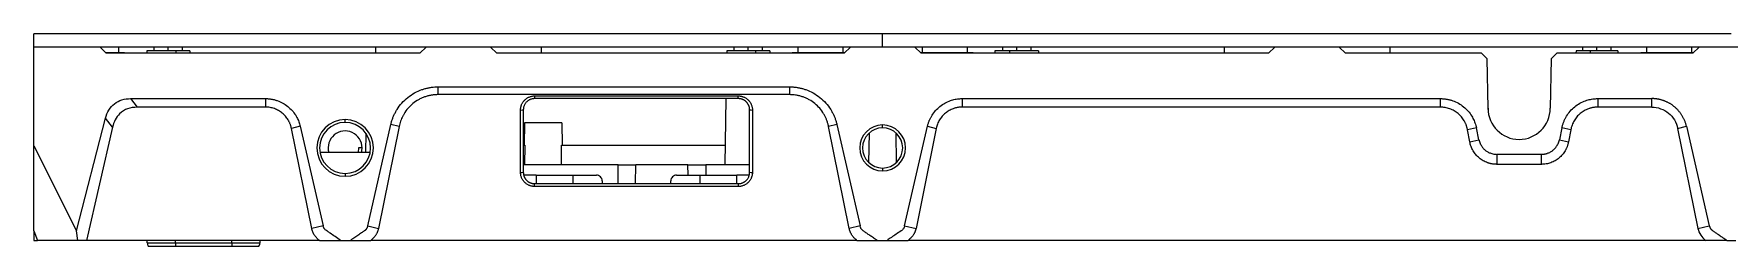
# Model space of a CAD drawing. Header units: millimetres. Extents: x 9226 to 36041, y 16031 to 21779.
# Drawn here: x 10100.6 to 10400.2, y 17384.8 to 17422.2 of the extents above; entities that cross this region are included whole.
import ezdxf

# ---------------------------------------------------------------- set-up
doc = ezdxf.new("R2010")
doc.units = ezdxf.units.MM

msp = doc.modelspace()

# ---------------------------------------------------------------- linework, layer by layer
at = {"color": 7, "linetype": 'Continuous', "lineweight": -3}
for p, q in [((10100.553, 17419.876), (10100.553, 17422.176)), ((10250.553, 17422.176), (10100.553, 17422.176)), ((10250.553, 17419.876), (10250.553, 17422.176)), ((10400.553, 17422.176), (10250.553, 17422.176)), ((10250.553, 17419.876), (10100.553, 17419.876)), ((10100.553, 17402.476), (10100.553, 17419.876)), ((10112.253, 17419.876), (10100.553, 17419.876)), ((10113.353, 17418.776), (10112.253, 17419.876)), ((10115.553, 17418.876), (10115.553, 17419.876)), ((10120.491, 17419.176), (10120.484, 17418.776)), ((10125.615, 17419.176), (10120.491, 17419.176)), ((10121.803, 17419.176), (10121.803, 17419.876)), ((10124.303, 17419.176), (10124.303, 17419.876)), ((10125.615, 17419.176), (10125.622, 17418.776)), ((10128.115, 17419.176), (10125.615, 17419.176)), ((10126.803, 17419.176), (10126.803, 17419.876)), ((10128.115, 17419.176), (10128.122, 17418.776)), ((10160.903, 17419.876), (10160.903, 17418.776)), ((10169.853, 17419.876), (10168.753, 17418.776)), ((10181.253, 17419.876), (10169.853, 17419.876)), ((10182.353, 17418.776), (10181.253, 17419.876)), ((10190.203, 17419.876), (10190.203, 17418.776)), ((10223, 17419.176), (10222.993, 17418.776)), ((10228.106, 17419.176), (10223, 17419.176)), ((10224.303, 17419.176), (10224.303, 17419.876)), ((10226.803, 17419.176), (10226.803, 17419.876)), ((10228.106, 17419.176), (10228.113, 17418.776)), ((10230.624, 17419.176), (10228.106, 17419.176)), ((10229.303, 17419.176), (10229.303, 17419.876)), ((10230.624, 17419.176), (10230.631, 17418.776)), ((10235.553, 17419.876), (10235.553, 17418.876)), ((10243.553, 17418.876), (10243.553, 17419.876)), ((10244.853, 17419.876), (10243.753, 17418.776)), ((10256.253, 17419.876), (10244.853, 17419.876)), ((10400.553, 17419.876), (10250.553, 17419.876)), ((10257.353, 17418.776), (10256.253, 17419.876)), ((10257.553, 17419.876), (10257.553, 17418.876)), ((10265.553, 17418.876), (10265.553, 17419.876)), ((10270.404, 17419.176), (10270.397, 17418.776)), ((10273, 17419.176), (10270.404, 17419.176)), ((10271.803, 17419.176), (10271.803, 17419.876)), ((10273, 17419.176), (10272.993, 17418.776)), ((10278.106, 17419.176), (10273, 17419.176)), ((10274.303, 17419.176), (10274.303, 17419.876)), ((10276.803, 17419.176), (10276.803, 17419.876)), ((10278.106, 17419.176), (10278.113, 17418.776)), ((10310.903, 17419.876), (10310.903, 17418.776)), ((10319.853, 17419.876), (10318.753, 17418.776)), ((10331.253, 17419.876), (10319.853, 17419.876)), ((10332.353, 17418.776), (10331.253, 17419.876)), ((10340.203, 17419.876), (10340.203, 17418.776)), ((10373.105, 17419.176), (10373.098, 17418.776)), ((10375.605, 17419.176), (10373.105, 17419.176)), ((10374.303, 17419.176), (10374.303, 17419.876)), ((10375.605, 17419.176), (10375.598, 17418.776)), ((10380.502, 17419.176), (10375.605, 17419.176)), ((10376.803, 17419.176), (10376.803, 17419.876)), ((10379.303, 17419.176), (10379.303, 17419.876)), ((10380.502, 17419.176), (10380.509, 17418.776)), ((10385.553, 17419.876), (10385.553, 17418.876)), ((10393.553, 17418.876), (10393.553, 17419.876)), ((10394.853, 17419.876), (10393.753, 17418.776)), ((10406.253, 17419.876), (10394.853, 17419.876)), ((10116.553, 17418.876), (10113.253, 17418.876)), ((10168.753, 17418.776), (10113.353, 17418.776)), ((10116.553, 17418.776), (10116.553, 17418.876)), ((10243.753, 17418.776), (10182.353, 17418.776)), ((10234.553, 17418.876), (10234.553, 17418.776)), ((10243.853, 17418.876), (10234.553, 17418.876)), ((10266.553, 17418.876), (10257.253, 17418.876)), ((10318.753, 17418.776), (10257.353, 17418.776)), ((10266.553, 17418.776), (10266.553, 17418.876)), ((10356.384, 17418.776), (10332.353, 17418.776)), ((10357.401, 17417.776), (10356.384, 17418.776)), ((10357.553, 17409.076), (10357.401, 17417.776)), ((10368.705, 17417.776), (10368.553, 17409.076)), ((10369.722, 17418.776), (10368.705, 17417.776)), ((10393.753, 17418.776), (10369.722, 17418.776)), ((10384.553, 17418.876), (10384.553, 17418.776)), ((10393.853, 17418.876), (10384.553, 17418.876)), ((10117.652, 17410.776), (10141.487, 17410.776)), ((10117.652, 17410.776), (10118.815, 17409.276)), ((10141.487, 17410.776), (10141.487, 17409.276)), ((10171.966, 17412.843), (10234.141, 17412.843)), ((10171.966, 17412.843), (10171.966, 17411.474)), ((10234.141, 17411.474), (10171.966, 17411.474)), ((10189.053, 17411.251), (10225.053, 17411.251)), ((10189.053, 17411.251), (10189.053, 17410.776)), ((10225.053, 17410.776), (10189.053, 17410.776)), ((10222.853, 17410.776), (10222.649, 17399.076)), ((10225.053, 17410.776), (10225.053, 17411.251)), ((10234.141, 17411.474), (10234.141, 17412.843)), ((10264.619, 17410.776), (10349.131, 17410.776)), ((10264.619, 17410.776), (10264.619, 17409.276)), ((10349.131, 17409.276), (10349.131, 17410.776)), ((10376.975, 17410.776), (10386.487, 17410.776)), ((10376.975, 17410.776), (10376.975, 17409.276)), ((10386.487, 17409.276), (10386.487, 17410.776)), ((10108.095, 17387.453), (10113.2, 17407.323)), ((10114.436, 17405.73), (10113.2, 17407.323)), ((10141.487, 17409.276), (10118.815, 17409.276)), ((10186.566, 17397.763), (10186.566, 17408.763)), ((10187.053, 17408.776), (10187.053, 17397.776)), ((10227.053, 17397.776), (10227.053, 17408.776)), ((10227.541, 17408.763), (10227.541, 17397.763)), ((10349.131, 17409.276), (10264.619, 17409.276)), ((10357.556, 17408.884), (10357.553, 17409.076)), ((10368.55, 17408.884), (10368.553, 17409.076)), ((10386.487, 17409.276), (10376.975, 17409.276)), ((10114.436, 17405.73), (10109.848, 17385.776)), ((10147.627, 17405.888), (10146.069, 17405.53)), ((10149.652, 17387.88), (10146.069, 17405.53)), ((10147.627, 17405.888), (10151.66, 17388.341)), ((10155.553, 17406.576), (10155.553, 17407.076)), ((10159.229, 17404.671), (10159.17, 17401.276)), ((10159.548, 17388.315), (10163.635, 17406.204)), ((10165.105, 17405.868), (10161.454, 17387.88)), ((10165.105, 17405.868), (10163.635, 17406.204)), ((10187.262, 17406.526), (10187.193, 17402.576)), ((10193.845, 17406.526), (10187.262, 17406.526)), ((10193.845, 17406.526), (10193.913, 17402.576)), ((10242.471, 17406.204), (10241.001, 17405.868)), ((10244.652, 17387.88), (10241.001, 17405.868)), ((10242.471, 17406.204), (10246.558, 17388.315)), ((10248.139, 17399.473), (10248.231, 17404.761)), ((10250.553, 17405.626), (10250.553, 17406.126)), ((10252.875, 17404.761), (10252.968, 17399.473)), ((10254.446, 17388.341), (10258.479, 17405.888)), ((10260.037, 17405.53), (10256.454, 17387.88)), ((10258.479, 17405.888), (10260.037, 17405.53)), ((10355.495, 17405.626), (10353.927, 17405.287)), ((10354.327, 17403.171), (10353.927, 17405.287)), ((10355.949, 17403.522), (10355.495, 17405.626)), ((10370.611, 17405.626), (10370.157, 17403.522)), ((10372.179, 17405.287), (10370.611, 17405.626)), ((10372.179, 17405.287), (10371.779, 17403.171)), ((10391.069, 17405.53), (10392.627, 17405.888)), ((10391.069, 17405.53), (10394.652, 17387.88)), ((10392.627, 17405.888), (10396.66, 17388.341)), ((10100.553, 17402.476), (10108.095, 17387.453)), ((10100.553, 17387.453), (10100.553, 17402.476)), ((10159.981, 17401.276), (10151.125, 17401.276)), ((10157.919, 17402.076), (10157.869, 17401.276)), ((10158.553, 17402.076), (10157.919, 17402.076)), ((10187.053, 17402.576), (10187.327, 17402.576)), ((10187.327, 17402.576), (10187.282, 17399.076)), ((10193.825, 17399.076), (10193.779, 17402.576)), ((10193.779, 17402.576), (10222.71, 17402.576)), ((10354.327, 17403.171), (10355.949, 17403.522)), ((10370.157, 17403.522), (10371.779, 17403.171)), ((10203.803, 17399.076), (10187.053, 17399.076)), ((10203.803, 17399.076), (10206.951, 17399.076)), ((10206.894, 17395.776), (10206.951, 17399.076)), ((10216.155, 17399.076), (10206.951, 17399.076)), ((10216.186, 17397.276), (10216.155, 17399.076)), ((10216.155, 17399.076), (10219.303, 17399.076)), ((10227.053, 17399.076), (10219.303, 17399.076)), ((10250.553, 17398.526), (10250.553, 17398.026)), ((10366.984, 17400.947), (10359.123, 17400.947)), ((10359.123, 17400.947), (10359.123, 17399.183)), ((10366.984, 17399.183), (10359.123, 17399.183)), ((10366.984, 17399.183), (10366.984, 17400.947)), ((10155.553, 17397.576), (10155.553, 17397.076)), ((10189.315, 17397.276), (10187.119, 17397.276)), ((10189.053, 17395.276), (10189.053, 17395.776)), ((10189.053, 17395.776), (10225.053, 17395.776)), ((10225.053, 17395.276), (10189.053, 17395.276)), ((10189.315, 17397.276), (10189.295, 17395.776)), ((10189.315, 17397.276), (10195.791, 17397.276)), ((10195.791, 17397.276), (10195.811, 17395.776)), ((10195.791, 17397.276), (10199.992, 17397.276)), ((10200.992, 17396.293), (10201.001, 17395.776)), ((10213.105, 17395.776), (10213.115, 17396.293)), ((10214.114, 17397.276), (10218.315, 17397.276)), ((10218.295, 17395.776), (10218.315, 17397.276)), ((10218.315, 17397.276), (10224.791, 17397.276)), ((10224.811, 17395.776), (10224.791, 17397.276)), ((10226.987, 17397.276), (10224.791, 17397.276)), ((10225.053, 17395.776), (10225.053, 17395.276)), ((10100.553, 17387.453), (10101.18, 17385.776)), ((10108.311, 17385.776), (10108.095, 17387.453)), ((10151.66, 17388.341), (10149.652, 17387.88)), ((10159.548, 17388.315), (10161.454, 17387.88)), ((10246.558, 17388.315), (10244.652, 17387.88)), ((10254.446, 17388.341), (10256.454, 17387.88)), ((10394.652, 17387.88), (10396.66, 17388.341)), ((10100.553, 17385.776), (10101.17, 17385.776)), ((10108.311, 17385.776), (10101.18, 17385.776)), ((10109.848, 17385.776), (10108.311, 17385.776)), ((10151.023, 17385.776), (10109.848, 17385.776)), ((10120.59, 17385.353), (10120.553, 17385.776)), ((10120.59, 17385.353), (10125.553, 17385.353)), ((10120.772, 17384.776), (10125.553, 17384.776)), ((10125.553, 17385.353), (10125.553, 17385.776)), ((10125.553, 17385.353), (10135.553, 17385.353)), ((10125.553, 17385.353), (10125.553, 17384.776)), ((10125.553, 17384.776), (10135.553, 17384.776)), ((10135.553, 17385.353), (10135.553, 17385.776)), ((10135.553, 17385.353), (10140.516, 17385.353)), ((10135.553, 17385.353), (10135.553, 17384.776)), ((10135.553, 17384.776), (10140.334, 17384.776)), ((10140.516, 17385.353), (10140.553, 17385.776)), ((10151.023, 17385.776), (10154.765, 17385.776)), ((10154.765, 17385.776), (10156.536, 17385.776)), ((10246.025, 17385.776), (10160.081, 17385.776)), ((10249.57, 17385.776), (10251.341, 17385.776)), ((10251.341, 17385.776), (10255.083, 17385.776)), ((10396.023, 17385.776), (10255.083, 17385.776)), ((10399.765, 17385.776), (10396.023, 17385.776)), ((10399.765, 17385.776), (10401.341, 17385.776))]:
    msp.add_line(p, q, dxfattribs=at)
at = {"color": 8, "linetype": 'Continuous', "lineweight": -3}
for p, q in [((10203.803, 17395.776), (10203.803, 17399.076)), ((10219.303, 17399.076), (10219.303, 17397.276))]:
    msp.add_line(p, q, dxfattribs=at)
at = {"color": 7, "linetype": 'Continuous', "lineweight": -3, "flags": 128}
for points in [[(10186.566, 17408.763), (10186.839, 17408.77), (10187.053, 17408.776)], [(10227.053, 17408.776), (10227.326, 17408.769), (10227.541, 17408.763)], [(10186.566, 17397.763), (10186.839, 17397.77), (10187.053, 17397.776)], [(10227.053, 17397.776), (10227.326, 17397.769), (10227.541, 17397.763)]]:
    msp.add_lwpolyline(points, dxfattribs=at)
at = {"color": 7, "linetype": 'Continuous', "lineweight": -3}
for centre, radius, start, end in [((10363.053, 17409.076), 5.5, 180, 270), ((10363.053, 17409.076), 5.5, 270, 0), ((10155.553, 17402.076), 5, 90, 270), ((10155.553, 17402.076), 4.5, 90, 270), ((10155.553, 17402.076), 3, 0, 195.46601), ((10155.553, 17402.076), 5, 270, 90), ((10155.553, 17402.076), 4.5, 270, 90), ((10250.553, 17402.076), 4.05, 90, 270), ((10250.553, 17402.076), 3.55, 90, 270), ((10250.553, 17402.076), 4.05, 270, 90), ((10250.553, 17402.076), 3.55, 270, 90), ((10121.985, 17385.476), 1.4, 185, 210), ((10139.122, 17385.476), 1.4, 330, 355)]:
    msp.add_arc(centre, radius, start, end, dxfattribs=at)
for points, knots in [([(10113.2, 17407.323), (10113.334, 17407.842), (10113.534, 17408.328), (10114.068, 17409.19), (10114.401, 17409.565), (10115.182, 17410.17), (10115.628, 17410.4), (10116.596, 17410.703), (10117.117, 17410.776), (10117.652, 17410.776)], [0, 0, 0, 0, 0.25, 0.25, 0.5, 0.5, 0.75, 0.75, 1, 1, 1, 1]), ([(10141.487, 17410.776), (10141.566, 17410.775), (10141.724, 17410.773), (10141.959, 17410.759), (10142.193, 17410.738), (10142.426, 17410.707), (10142.657, 17410.668), (10142.886, 17410.62), (10143.115, 17410.563), (10143.341, 17410.498), (10143.826, 17410.339), (10144.546, 17410.019), (10145.429, 17409.428), (10146.203, 17408.7), (10146.715, 17408.019), (10147.036, 17407.471), (10147.225, 17407.092), (10147.387, 17406.701), (10147.524, 17406.3), (10147.592, 17406.026), (10147.627, 17405.888)], [0, 0, 0, 0, 0.0279561, 0.0557813, 0.0835141, 0.1111935, 0.1388588, 0.1665491, 0.1943037, 0.2221614, 0.2501607, 0.375032, 0.5000082, 0.6248422, 0.7498408, 0.8000855, 0.849995, 0.8997977, 0.9497234, 1, 1, 1, 1]), ([(10163.635, 17406.204), (10163.658, 17406.298), (10163.702, 17406.485), (10163.781, 17406.763), (10163.868, 17407.036), (10163.964, 17407.306), (10164.07, 17407.573), (10164.184, 17407.835), (10164.307, 17408.094), (10164.439, 17408.349), (10164.58, 17408.601), (10164.928, 17409.175), (10165.563, 17410.022), (10166.614, 17411.01), (10167.812, 17411.814), (10168.869, 17412.284), (10169.692, 17412.542), (10170.251, 17412.677), (10170.817, 17412.772), (10171.389, 17412.832), (10171.773, 17412.839), (10171.966, 17412.843)], [0, 0, 0, 0, 0.02519277, 0.05026981, 0.07525912, 0.100189, 0.12508796, 0.1499846, 0.17490753, 0.19988528, 0.2249462, 0.25011832, 0.37499421, 0.49993651, 0.62484964, 0.74984427, 0.80010946, 0.85002888, 0.89983078, 0.94974504, 1, 1, 1, 1]), ([(10171.966, 17411.474), (10171.886, 17411.473), (10171.726, 17411.472), (10171.487, 17411.459), (10171.248, 17411.438), (10171.01, 17411.409), (10170.654, 17411.354), (10170.184, 17411.252), (10169.611, 17411.075), (10169.055, 17410.85), (10168.343, 17410.487), (10167.514, 17409.921), (10166.65, 17409.084), (10166.084, 17408.303), (10165.733, 17407.675), (10165.529, 17407.242), (10165.356, 17406.796), (10165.211, 17406.338), (10165.141, 17406.025), (10165.105, 17405.868)], [0, 0, 0, 0, 0.0249706, 0.0499329, 0.0749164, 0.0999505, 0.1250647, 0.187608, 0.2500983, 0.3125159, 0.3751299, 0.5000507, 0.6247864, 0.7498974, 0.8000394, 0.8498841, 0.8996679, 0.9496283, 1, 1, 1, 1]), ([(10186.566, 17408.763), (10186.567, 17408.817), (10186.569, 17408.925), (10186.585, 17409.085), (10186.612, 17409.245), (10186.65, 17409.403), (10186.698, 17409.56), (10186.795, 17409.816), (10186.973, 17410.155), (10187.283, 17410.533), (10187.661, 17410.843), (10188.023, 17411.034), (10188.332, 17411.146), (10188.569, 17411.206), (10188.81, 17411.244), (10188.972, 17411.248), (10189.053, 17411.251)], [0, 0, 0, 0, 0.0414231, 0.0827222, 0.124081, 0.1656826, 0.2077068, 0.2503282, 0.3760409, 0.5000513, 0.6237451, 0.7495024, 0.8130221, 0.8755364, 0.9376552, 1, 1, 1, 1]), ([(10189.053, 17410.776), (10189.004, 17410.774), (10188.905, 17410.772), (10188.753, 17410.755), (10188.596, 17410.725), (10188.436, 17410.68), (10188.274, 17410.62), (10188.111, 17410.543), (10187.951, 17410.448), (10187.795, 17410.334), (10187.646, 17410.201), (10187.506, 17410.049), (10187.379, 17409.877), (10187.268, 17409.687), (10187.176, 17409.479), (10187.107, 17409.256), (10187.062, 17409.02), (10187.056, 17408.858), (10187.053, 17408.776)], [0, 0, 0, 0, 0.046485, 0.0951044, 0.1458587, 0.1987481, 0.2537728, 0.310933, 0.3702288, 0.4316603, 0.4952276, 0.5609307, 0.6287696, 0.6987443, 0.7708548, 0.8451009, 0.9214827, 1, 1, 1, 1]), ([(10189.053, 17410.776), (10189.004, 17410.774), (10188.905, 17410.772), (10188.753, 17410.755), (10188.596, 17410.725), (10188.436, 17410.68), (10188.274, 17410.62), (10188.111, 17410.543), (10187.951, 17410.448), (10187.795, 17410.334), (10187.646, 17410.201), (10187.506, 17410.049), (10187.379, 17409.877), (10187.268, 17409.687), (10187.176, 17409.479), (10187.107, 17409.256), (10187.062, 17409.02), (10187.056, 17408.858), (10187.053, 17408.776)], [0, 0, 0, 0, 0.0464914, 0.0951172, 0.1458777, 0.1987728, 0.2538025, 0.3109668, 0.3702657, 0.4316992, 0.4952672, 0.5609696, 0.6288063, 0.6987772, 0.7708821, 0.845121, 0.9214937, 1, 1, 1, 1]), ([(10225.053, 17411.251), (10225.107, 17411.249), (10225.215, 17411.247), (10225.375, 17411.231), (10225.535, 17411.204), (10225.693, 17411.167), (10225.85, 17411.118), (10226.106, 17411.021), (10226.445, 17410.843), (10226.823, 17410.534), (10227.133, 17410.156), (10227.324, 17409.793), (10227.436, 17409.485), (10227.496, 17409.247), (10227.534, 17409.006), (10227.538, 17408.844), (10227.541, 17408.763)], [0, 0, 0, 0, 0.04140896, 0.08269416, 0.12403958, 0.16562844, 0.20764075, 0.25025115, 0.37593971, 0.49994171, 0.62364381, 0.7494252, 0.81296162, 0.87549476, 0.93763393, 1, 1, 1, 1]), ([(10227.053, 17408.776), (10227.052, 17408.821), (10227.05, 17408.912), (10227.036, 17409.046), (10227.014, 17409.177), (10226.983, 17409.304), (10226.945, 17409.427), (10226.9, 17409.546), (10226.849, 17409.659), (10226.791, 17409.768), (10226.728, 17409.871), (10226.66, 17409.968), (10226.588, 17410.059), (10226.512, 17410.145), (10226.433, 17410.225), (10226.351, 17410.299), (10226.266, 17410.367), (10226.18, 17410.429), (10226.092, 17410.485), (10226.004, 17410.536), (10225.914, 17410.581), (10225.825, 17410.622), (10225.735, 17410.656), (10225.646, 17410.686), (10225.558, 17410.712), (10225.47, 17410.732), (10225.384, 17410.749), (10225.299, 17410.761), (10225.215, 17410.769), (10225.134, 17410.775), (10225.08, 17410.775), (10225.053, 17410.776)], [0, 0, 0, 0, 0.0435903, 0.0865299, 0.1288189, 0.1704571, 0.2114447, 0.2517816, 0.2914679, 0.3305035, 0.3688885, 0.4066229, 0.4437067, 0.48014, 0.5159227, 0.5510549, 0.5855366, 0.6193678, 0.6525487, 0.6850791, 0.7169591, 0.7481888, 0.7787683, 0.8086975, 0.8379765, 0.8666054, 0.8945842, 0.921913, 0.9485918, 0.9746208, 1, 1, 1, 1]), ([(10234.141, 17412.843), (10234.237, 17412.842), (10234.429, 17412.84), (10234.717, 17412.825), (10235.003, 17412.801), (10235.288, 17412.768), (10235.571, 17412.724), (10235.853, 17412.672), (10236.133, 17412.609), (10236.411, 17412.537), (10236.688, 17412.455), (10237.325, 17412.244), (10238.293, 17411.814), (10239.491, 17411.011), (10240.542, 17410.023), (10241.235, 17409.099), (10241.671, 17408.354), (10241.926, 17407.839), (10242.146, 17407.309), (10242.332, 17406.764), (10242.425, 17406.391), (10242.471, 17406.204)], [0, 0, 0, 0, 0.0251555, 0.0502045, 0.0751752, 0.1000962, 0.1249959, 0.1499032, 0.1748467, 0.1998551, 0.2249566, 0.2501793, 0.3750747, 0.5000249, 0.6248174, 0.7498036, 0.8000364, 0.849944, 0.8997545, 0.9496973, 1, 1, 1, 1]), ([(10241.001, 17405.868), (10240.982, 17405.956), (10240.944, 17406.13), (10240.876, 17406.389), (10240.798, 17406.644), (10240.712, 17406.895), (10240.615, 17407.142), (10240.509, 17407.385), (10240.394, 17407.625), (10240.269, 17407.86), (10239.98, 17408.36), (10239.457, 17409.084), (10238.592, 17409.92), (10237.764, 17410.486), (10237.052, 17410.85), (10236.496, 17411.075), (10235.922, 17411.252), (10235.401, 17411.365), (10234.938, 17411.432), (10234.54, 17411.467), (10234.274, 17411.472), (10234.141, 17411.474)], [0, 0, 0, 0, 0.0280405, 0.0559252, 0.0836936, 0.1113862, 0.1390432, 0.1667056, 0.1944139, 0.2222086, 0.2501297, 0.3751813, 0.4999709, 0.624889, 0.6874455, 0.7499178, 0.8123502, 0.8749487, 0.91673, 0.9583682, 1, 1, 1, 1]), ([(10258.479, 17405.888), (10258.498, 17405.965), (10258.535, 17406.118), (10258.601, 17406.344), (10258.674, 17406.567), (10258.756, 17406.787), (10258.846, 17407.003), (10258.944, 17407.216), (10259.051, 17407.426), (10259.165, 17407.633), (10259.429, 17408.069), (10259.903, 17408.699), (10260.677, 17409.427), (10261.559, 17410.019), (10262.337, 17410.364), (10262.944, 17410.554), (10263.356, 17410.653), (10263.772, 17410.724), (10264.194, 17410.767), (10264.477, 17410.773), (10264.619, 17410.776)], [0, 0, 0, 0, 0.027944, 0.0557601, 0.0834869, 0.1111636, 0.1388295, 0.1665238, 0.1942858, 0.2221545, 0.2501682, 0.3750481, 0.5000251, 0.6248208, 0.7498149, 0.8000557, 0.8499661, 0.8997743, 0.9497097, 1, 1, 1, 1]), ([(10349.131, 17410.776), (10349.214, 17410.775), (10349.379, 17410.773), (10349.626, 17410.759), (10349.871, 17410.736), (10350.115, 17410.704), (10350.357, 17410.662), (10350.597, 17410.612), (10350.836, 17410.552), (10351.073, 17410.484), (10351.579, 17410.316), (10352.331, 17409.979), (10353.248, 17409.357), (10354.047, 17408.589), (10354.572, 17407.871), (10354.899, 17407.293), (10355.091, 17406.893), (10355.255, 17406.482), (10355.393, 17406.06), (10355.461, 17405.771), (10355.495, 17405.626)], [0, 0, 0, 0, 0.0280508, 0.0559573, 0.0837585, 0.1114939, 0.1392033, 0.1669266, 0.1947035, 0.2225737, 0.2505763, 0.375454, 0.5000379, 0.6244328, 0.7493997, 0.7996059, 0.8495402, 0.8994315, 0.9495092, 1, 1, 1, 1]), ([(10370.611, 17405.626), (10370.629, 17405.707), (10370.666, 17405.868), (10370.732, 17406.106), (10370.806, 17406.341), (10370.888, 17406.573), (10370.979, 17406.801), (10371.079, 17407.025), (10371.187, 17407.246), (10371.304, 17407.463), (10371.573, 17407.923), (10372.058, 17408.588), (10372.858, 17409.356), (10373.775, 17409.979), (10374.586, 17410.343), (10375.22, 17410.543), (10375.651, 17410.647), (10376.087, 17410.721), (10376.529, 17410.767), (10376.826, 17410.773), (10376.975, 17410.776)], [0, 0, 0, 0, 0.0280757, 0.0560016, 0.0838161, 0.1115579, 0.1392662, 0.1669801, 0.194739, 0.2225819, 0.2505474, 0.3753906, 0.4999626, 0.6244255, 0.7494284, 0.7996663, 0.8496103, 0.8994924, 0.9495455, 1, 1, 1, 1]), ([(10392.627, 17405.888), (10392.607, 17405.971), (10392.567, 17406.135), (10392.495, 17406.377), (10392.414, 17406.613), (10392.325, 17406.844), (10392.228, 17407.07), (10392.124, 17407.289), (10392.012, 17407.502), (10391.893, 17407.709), (10391.769, 17407.909), (10391.638, 17408.103), (10391.501, 17408.291), (10391.359, 17408.471), (10391.212, 17408.644), (10391.061, 17408.811), (10390.905, 17408.97), (10390.745, 17409.123), (10390.581, 17409.268), (10390.414, 17409.406), (10390.244, 17409.537), (10390.072, 17409.66), (10389.897, 17409.776), (10389.719, 17409.885), (10389.541, 17409.987), (10389.361, 17410.083), (10389.179, 17410.172), (10388.998, 17410.254), (10388.815, 17410.329), (10388.632, 17410.398), (10388.449, 17410.461), (10388.266, 17410.518), (10388.084, 17410.569), (10387.902, 17410.614), (10387.721, 17410.653), (10387.541, 17410.686), (10387.362, 17410.714), (10387.184, 17410.737), (10387.007, 17410.754), (10386.833, 17410.767), (10386.659, 17410.774), (10386.545, 17410.775), (10386.487, 17410.776)], [0, 0, 0, 0, 0.0300739, 0.0598572, 0.0893571, 0.1185794, 0.1475282, 0.1762067, 0.2046172, 0.2327614, 0.2606407, 0.2882561, 0.3156088, 0.3427, 0.3695313, 0.3961043, 0.4224214, 0.4484855, 0.4742998, 0.4998684, 0.5251866, 0.5502452, 0.5750485, 0.5995999, 0.6239021, 0.6479571, 0.6717665, 0.6953314, 0.7186527, 0.7417311, 0.7645672, 0.7871616, 0.8095148, 0.8316275, 0.8535005, 0.8751347, 0.8965312, 0.9176912, 0.9386163, 0.9593081, 0.9797686, 1, 1, 1, 1]), ([(10118.815, 17409.276), (10118.233, 17409.226), (10117.095, 17409.129), (10115.722, 17408.246), (10114.832, 17407.055), (10114.57, 17406.18), (10114.436, 17405.73)], [0, 0, 0, 0, 0.2833093, 0.5540805, 0.7711574, 1, 1, 1, 1]), ([(10146.069, 17405.53), (10146.055, 17405.596), (10146.027, 17405.726), (10145.974, 17405.919), (10145.914, 17406.11), (10145.845, 17406.297), (10145.769, 17406.481), (10145.684, 17406.663), (10145.591, 17406.842), (10145.391, 17407.19), (10145.037, 17407.679), (10144.46, 17408.238), (10143.798, 17408.692), (10143.188, 17408.968), (10142.677, 17409.127), (10142.285, 17409.213), (10141.888, 17409.266), (10141.621, 17409.272), (10141.487, 17409.276)], [0, 0, 0, 0, 0.0313692, 0.0626035, 0.0937606, 0.1248988, 0.1560763, 0.1873514, 0.2187814, 0.2504233, 0.3754904, 0.5002025, 0.6246838, 0.7497704, 0.8126763, 0.87504, 0.9373258, 1, 1, 1, 1]), ([(10264.619, 17409.276), (10264.552, 17409.275), (10264.418, 17409.273), (10264.218, 17409.26), (10264.02, 17409.239), (10263.823, 17409.209), (10263.626, 17409.17), (10263.432, 17409.123), (10263.238, 17409.067), (10262.857, 17408.94), (10262.307, 17408.691), (10261.645, 17408.237), (10261.068, 17407.678), (10260.676, 17407.135), (10260.418, 17406.666), (10260.257, 17406.299), (10260.126, 17405.921), (10260.067, 17405.661), (10260.037, 17405.53)], [0, 0, 0, 0, 0.0313639, 0.062594, 0.0937484, 0.1248854, 0.1560634, 0.1873407, 0.2187748, 0.2504225, 0.3754903, 0.5002003, 0.6246679, 0.7497563, 0.8126623, 0.8750288, 0.9373195, 1, 1, 1, 1]), ([(10353.927, 17405.287), (10353.913, 17405.357), (10353.885, 17405.496), (10353.832, 17405.702), (10353.771, 17405.904), (10353.701, 17406.104), (10353.623, 17406.301), (10353.536, 17406.494), (10353.441, 17406.684), (10353.235, 17407.055), (10352.869, 17407.577), (10352.269, 17408.172), (10351.575, 17408.655), (10350.931, 17408.949), (10350.391, 17409.118), (10349.977, 17409.209), (10349.556, 17409.265), (10349.273, 17409.272), (10349.131, 17409.276)], [0, 0, 0, 0, 0.0315381, 0.0629144, 0.0941856, 0.1254092, 0.1566431, 0.1879449, 0.2193719, 0.2509807, 0.3760659, 0.5001656, 0.6241283, 0.7492609, 0.8122202, 0.8746823, 0.9371184, 1, 1, 1, 1]), ([(10376.975, 17409.276), (10376.904, 17409.275), (10376.762, 17409.273), (10376.551, 17409.259), (10376.34, 17409.236), (10376.131, 17409.204), (10375.924, 17409.163), (10375.718, 17409.113), (10375.513, 17409.054), (10375.11, 17408.919), (10374.531, 17408.654), (10373.836, 17408.172), (10373.236, 17407.576), (10372.831, 17406.997), (10372.566, 17406.497), (10372.401, 17406.106), (10372.268, 17405.703), (10372.209, 17405.426), (10372.179, 17405.287)], [0, 0, 0, 0, 0.031472, 0.0627972, 0.0940342, 0.1252421, 0.15648, 0.1878071, 0.2192818, 0.2509618, 0.3760706, 0.5001362, 0.6239472, 0.7490886, 0.8120465, 0.8745437, 0.9370411, 1, 1, 1, 1]), ([(10386.487, 17409.276), (10387.557, 17409.276), (10388.62, 17408.896), (10390.273, 17407.544), (10390.857, 17406.578), (10391.069, 17405.53)], [0, 0, 0, 0, 0.5, 0.5, 1, 1, 1, 1]), ([(10158.4, 17401.276), (10158.459, 17401.445), (10158.549, 17401.705), (10158.552, 17401.979), (10158.553, 17402.076)], [0, 0, 0, 0, 0.64983765, 1, 1, 1, 1]), ([(10359.123, 17399.183), (10359.051, 17399.184), (10358.91, 17399.186), (10358.698, 17399.2), (10358.487, 17399.222), (10358.278, 17399.254), (10358.071, 17399.295), (10357.865, 17399.345), (10357.661, 17399.403), (10357.259, 17399.538), (10356.68, 17399.803), (10355.985, 17400.286), (10355.384, 17400.882), (10354.978, 17401.461), (10354.714, 17401.961), (10354.549, 17402.352), (10354.416, 17402.755), (10354.357, 17403.032), (10354.327, 17403.171)], [0, 0, 0, 0, 0.0315239, 0.0628785, 0.0941218, 0.1253124, 0.1565094, 0.1877715, 0.2191575, 0.2507251, 0.3756434, 0.4999278, 0.6239898, 0.7491098, 0.8119519, 0.8744067, 0.936936, 1, 1, 1, 1]), ([(10355.949, 17403.522), (10355.963, 17403.462), (10355.991, 17403.343), (10356.045, 17403.167), (10356.108, 17402.995), (10356.182, 17402.825), (10356.265, 17402.659), (10356.418, 17402.39), (10356.67, 17402.039), (10357.065, 17401.654), (10357.522, 17401.345), (10357.974, 17401.145), (10358.39, 17401.025), (10358.755, 17400.959), (10359, 17400.951), (10359.123, 17400.947)], [0, 0, 0, 0, 0.0415579, 0.0830308, 0.1245488, 0.1662415, 0.208237, 0.2506606, 0.3766107, 0.4999741, 0.6230829, 0.7492469, 0.8335803, 0.9168085, 1, 1, 1, 1]), ([(10366.984, 17400.947), (10367.045, 17400.948), (10367.167, 17400.95), (10367.35, 17400.967), (10367.532, 17400.992), (10367.713, 17401.029), (10367.892, 17401.076), (10368.188, 17401.17), (10368.583, 17401.345), (10369.04, 17401.653), (10369.436, 17402.038), (10369.724, 17402.439), (10369.928, 17402.821), (10370.068, 17403.164), (10370.127, 17403.402), (10370.157, 17403.522)], [0, 0, 0, 0, 0.0415221, 0.0829664, 0.1244673, 0.1661586, 0.2081722, 0.2506371, 0.3765588, 0.5000032, 0.6230759, 0.7493082, 0.8335513, 0.9167701, 1, 1, 1, 1]), ([(10371.779, 17403.171), (10371.765, 17403.101), (10371.737, 17402.962), (10371.684, 17402.756), (10371.623, 17402.553), (10371.554, 17402.354), (10371.476, 17402.158), (10371.389, 17401.965), (10371.294, 17401.775), (10371.089, 17401.405), (10370.723, 17400.883), (10370.122, 17400.287), (10369.427, 17399.803), (10368.783, 17399.509), (10368.244, 17399.34), (10367.83, 17399.25), (10367.409, 17399.193), (10367.126, 17399.186), (10366.984, 17399.183)], [0, 0, 0, 0, 0.0315914, 0.0629975, 0.0942748, 0.1254805, 0.1566719, 0.1879066, 0.2192421, 0.2507351, 0.3756303, 0.4999462, 0.624169, 0.749276, 0.8121212, 0.8745427, 0.937012, 1, 1, 1, 1]), ([(10189.053, 17395.276), (10188.999, 17395.277), (10188.892, 17395.279), (10188.731, 17395.295), (10188.572, 17395.322), (10188.413, 17395.36), (10188.256, 17395.408), (10188, 17395.505), (10187.661, 17395.683), (10187.283, 17395.993), (10186.973, 17396.371), (10186.782, 17396.733), (10186.67, 17397.042), (10186.61, 17397.279), (10186.573, 17397.52), (10186.568, 17397.682), (10186.566, 17397.763)], [0, 0, 0, 0, 0.041409, 0.0826942, 0.1240396, 0.1656284, 0.2076407, 0.2502512, 0.3759397, 0.4999417, 0.6236438, 0.7494252, 0.8129616, 0.8754948, 0.9376339, 1, 1, 1, 1]), ([(10187.053, 17397.776), (10187.054, 17397.73), (10187.056, 17397.639), (10187.07, 17397.505), (10187.092, 17397.374), (10187.123, 17397.247), (10187.161, 17397.124), (10187.206, 17397.005), (10187.258, 17396.892), (10187.315, 17396.783), (10187.378, 17396.68), (10187.446, 17396.583), (10187.518, 17396.492), (10187.594, 17396.406), (10187.673, 17396.326), (10187.755, 17396.252), (10187.84, 17396.184), (10187.926, 17396.122), (10188.014, 17396.066), (10188.102, 17396.015), (10188.192, 17395.97), (10188.281, 17395.93), (10188.371, 17395.895), (10188.46, 17395.865), (10188.549, 17395.839), (10188.636, 17395.819), (10188.723, 17395.802), (10188.808, 17395.79), (10188.891, 17395.782), (10188.973, 17395.776), (10189.027, 17395.776), (10189.053, 17395.776)], [0, 0, 0, 0, 0.0435903, 0.0865299, 0.1288189, 0.1704571, 0.2114447, 0.2517816, 0.2914679, 0.3305035, 0.3688885, 0.4066229, 0.4437067, 0.48014, 0.5159227, 0.5510549, 0.5855366, 0.6193678, 0.6525487, 0.6850791, 0.7169591, 0.7481888, 0.7787683, 0.8086975, 0.8379765, 0.8666054, 0.8945842, 0.921913, 0.9485918, 0.9746208, 1, 1, 1, 1]), ([(10200.992, 17396.293), (10200.99, 17396.41), (10200.966, 17396.535), (10200.867, 17396.777), (10200.79, 17396.893), (10200.596, 17397.084), (10200.478, 17397.159), (10200.235, 17397.254), (10200.109, 17397.276), (10199.992, 17397.276)], [0, 0, 0, 0, 0.25, 0.25, 0.5, 0.5, 0.75, 0.75, 1, 1, 1, 1]), ([(10214.114, 17397.276), (10213.998, 17397.276), (10213.872, 17397.254), (10213.628, 17397.159), (10213.511, 17397.084), (10213.316, 17396.893), (10213.24, 17396.777), (10213.14, 17396.535), (10213.117, 17396.41), (10213.115, 17396.293)], [0, 0, 0, 0, 0.25, 0.25, 0.5, 0.5, 0.75, 0.75, 1, 1, 1, 1]), ([(10225.053, 17395.776), (10225.102, 17395.777), (10225.201, 17395.779), (10225.353, 17395.796), (10225.51, 17395.826), (10225.67, 17395.871), (10225.833, 17395.931), (10225.995, 17396.008), (10226.155, 17396.103), (10226.311, 17396.217), (10226.461, 17396.35), (10226.6, 17396.502), (10226.727, 17396.674), (10226.838, 17396.864), (10226.93, 17397.072), (10226.999, 17397.295), (10227.044, 17397.531), (10227.05, 17397.693), (10227.053, 17397.776)], [0, 0, 0, 0, 0.046485, 0.0951044, 0.1458587, 0.1987481, 0.2537728, 0.310933, 0.3702288, 0.4316603, 0.4952276, 0.5609307, 0.6287696, 0.6987443, 0.7708548, 0.8451009, 0.9214827, 1, 1, 1, 1]), ([(10227.541, 17397.763), (10227.54, 17397.709), (10227.537, 17397.602), (10227.521, 17397.441), (10227.494, 17397.282), (10227.457, 17397.123), (10227.408, 17396.966), (10227.312, 17396.71), (10227.133, 17396.371), (10226.824, 17395.993), (10226.446, 17395.683), (10226.083, 17395.492), (10225.775, 17395.38), (10225.537, 17395.32), (10225.296, 17395.283), (10225.134, 17395.278), (10225.053, 17395.276)], [0, 0, 0, 0, 0.0414231, 0.0827222, 0.124081, 0.1656826, 0.2077068, 0.2503282, 0.3760409, 0.5000513, 0.6237451, 0.7495024, 0.8130221, 0.8755364, 0.9376552, 1, 1, 1, 1]), ([(10100.553, 17387.278), (10100.553, 17387.137), (10100.553, 17386.636), (10100.553, 17386.135), (10100.553, 17385.776)], [0, 0, 0, 0, 0.2813962, 1, 1, 1, 1]), ([(10151.023, 17385.776), (10150.974, 17385.811), (10150.877, 17385.883), (10150.738, 17386), (10150.605, 17386.124), (10150.479, 17386.256), (10150.359, 17386.395), (10150.246, 17386.542), (10150.114, 17386.734), (10149.972, 17386.974), (10149.834, 17387.266), (10149.724, 17387.568), (10149.676, 17387.776), (10149.652, 17387.88)], [0, 0, 0, 0, 0.0707591, 0.1413361, 0.2119424, 0.2827893, 0.3540861, 0.4260378, 0.4988442, 0.6260874, 0.751275, 0.8755299, 1, 1, 1, 1]), ([(10154.765, 17385.776), (10154.439, 17385.999), (10153.822, 17386.422), (10153.039, 17386.955), (10152.422, 17387.378), (10152.05, 17387.629), (10151.879, 17387.855), (10151.814, 17387.937), (10151.76, 17388.033), (10151.728, 17388.12), (10151.69, 17388.228), (10151.672, 17388.296), (10151.66, 17388.341)], [0, 0, 0, 0, 0.289629, 0.546849, 0.6914899, 0.839411, 0.8686776, 0.8977948, 0.9162387, 0.9485969, 0.9657607, 1, 1, 1, 1]), ([(10159.548, 17388.315), (10159.538, 17388.277), (10159.519, 17388.202), (10159.48, 17388.095), (10159.435, 17387.995), (10159.385, 17387.903), (10159.332, 17387.819), (10159.277, 17387.743), (10159.222, 17387.675), (10159.166, 17387.615), (10159.116, 17387.566), (10159.067, 17387.523), (10159.012, 17387.48), (10158.922, 17387.414), (10158.774, 17387.311), (10158.555, 17387.162), (10158.275, 17386.969), (10157.833, 17386.666), (10157.247, 17386.264), (10156.773, 17385.938), (10156.536, 17385.776)], [0, 0, 0, 0, 0.0293236, 0.0577085, 0.0849982, 0.1110696, 0.1358331, 0.1592249, 0.1810552, 0.2011548, 0.220223, 0.2332511, 0.2505231, 0.2721906, 0.31618, 0.3850949, 0.470009, 0.5702741, 0.7851296, 1, 1, 1, 1]), ([(10161.454, 17387.88), (10161.441, 17387.82), (10161.415, 17387.702), (10161.364, 17387.528), (10161.304, 17387.357), (10161.235, 17387.19), (10161.156, 17387.025), (10161.067, 17386.863), (10160.946, 17386.667), (10160.784, 17386.443), (10160.572, 17386.2), (10160.339, 17385.974), (10160.167, 17385.842), (10160.081, 17385.776)], [0, 0, 0, 0, 0.0706832, 0.141114, 0.2115061, 0.2820735, 0.3530288, 0.4245808, 0.4969335, 0.6223039, 0.7472522, 0.8728116, 1, 1, 1, 1]), ([(10246.025, 17385.776), (10245.97, 17385.817), (10245.859, 17385.901), (10245.703, 17386.034), (10245.557, 17386.173), (10245.421, 17386.318), (10245.295, 17386.469), (10245.179, 17386.625), (10245.074, 17386.788), (10244.978, 17386.955), (10244.892, 17387.129), (10244.816, 17387.308), (10244.751, 17387.493), (10244.695, 17387.684), (10244.667, 17387.814), (10244.652, 17387.88)], [0, 0, 0, 0, 0.0813036, 0.160977, 0.2392435, 0.3163386, 0.3925089, 0.4680099, 0.5431038, 0.6180574, 0.6931388, 0.7686148, 0.8447478, 0.9217939, 1, 1, 1, 1]), ([(10249.57, 17385.776), (10249.352, 17385.925), (10248.932, 17386.214), (10248.322, 17386.632), (10247.76, 17387.018), (10247.319, 17387.317), (10247.006, 17387.535), (10246.843, 17387.715), (10246.729, 17387.881), (10246.648, 17388.041), (10246.592, 17388.184), (10246.569, 17388.274), (10246.558, 17388.315)], [0, 0, 0, 0, 0.1973273, 0.3811552, 0.5519381, 0.7059386, 0.7797447, 0.8353801, 0.8857533, 0.9302887, 0.9684118, 1, 1, 1, 1]), ([(10254.446, 17388.341), (10254.408, 17388.158), (10254.332, 17387.985), (10254.17, 17387.759), (10254.109, 17387.689), (10253.972, 17387.564), (10253.895, 17387.511), (10253.512, 17387.25), (10252.624, 17386.647), (10251.829, 17386.107), (10251.341, 17385.776)], [0, 0, 0, 0, 0.125, 0.125, 0.1875, 0.1875, 0.25, 0.25, 0.5, 1, 1, 1, 1]), ([(10256.454, 17387.88), (10256.441, 17387.821), (10256.415, 17387.702), (10256.364, 17387.528), (10256.304, 17387.357), (10256.234, 17387.188), (10256.155, 17387.023), (10256.066, 17386.86), (10255.944, 17386.661), (10255.782, 17386.434), (10255.57, 17386.19), (10255.338, 17385.967), (10255.168, 17385.839), (10255.083, 17385.776)], [0, 0, 0, 0, 0.0706265, 0.1411173, 0.2116847, 0.2825402, 0.3538929, 0.4259475, 0.4989028, 0.6263685, 0.7516211, 0.8757814, 1, 1, 1, 1]), ([(10396.66, 17388.341), (10396.669, 17388.306), (10396.687, 17388.236), (10396.725, 17388.134), (10396.77, 17388.035), (10396.824, 17387.94), (10396.887, 17387.848), (10396.958, 17387.759), (10397.038, 17387.674), (10397.125, 17387.593), (10397.241, 17387.5), (10397.393, 17387.389), (10397.587, 17387.251), (10397.814, 17387.096), (10398.107, 17386.902), (10398.512, 17386.631), (10399.079, 17386.245), (10399.516, 17385.946), (10399.765, 17385.776)], [0, 0, 0, 0, 0.0265681, 0.0529752, 0.0794051, 0.1060411, 0.1330622, 0.1606401, 0.1889363, 0.2181001, 0.2482684, 0.2973593, 0.3554695, 0.4226191, 0.4988212, 0.6121543, 0.7792126, 1, 1, 1, 1]), ([(10156.536, 17385.776), (10157.127, 17385.775), (10157.717, 17385.775), (10158.604, 17385.775), (10158.899, 17385.775), (10159.342, 17385.774), (10159.49, 17385.774), (10159.786, 17385.774), (10159.933, 17385.773), (10160.081, 17385.776)], [0, 0, 0, 0, 0.5, 0.5, 0.75, 0.75, 0.875, 0.875, 1, 1, 1, 1]), ([(10246.025, 17385.776), (10246.177, 17385.776), (10246.722, 17385.776), (10247.905, 17385.775), (10248.935, 17385.775), (10249.57, 17385.776)], [0, 0, 0, 0, 0.1283817, 0.4619643, 1, 1, 1, 1])]:
    msp.add_open_spline(points, degree=3, knots=knots, dxfattribs=at)
msp.add_open_spline([(10394.652, 17387.88), (10394.824, 17387.035), (10395.32, 17386.273), (10396.023, 17385.776)], degree=3, dxfattribs=at)

doc.saveas('drawing.dxf')
